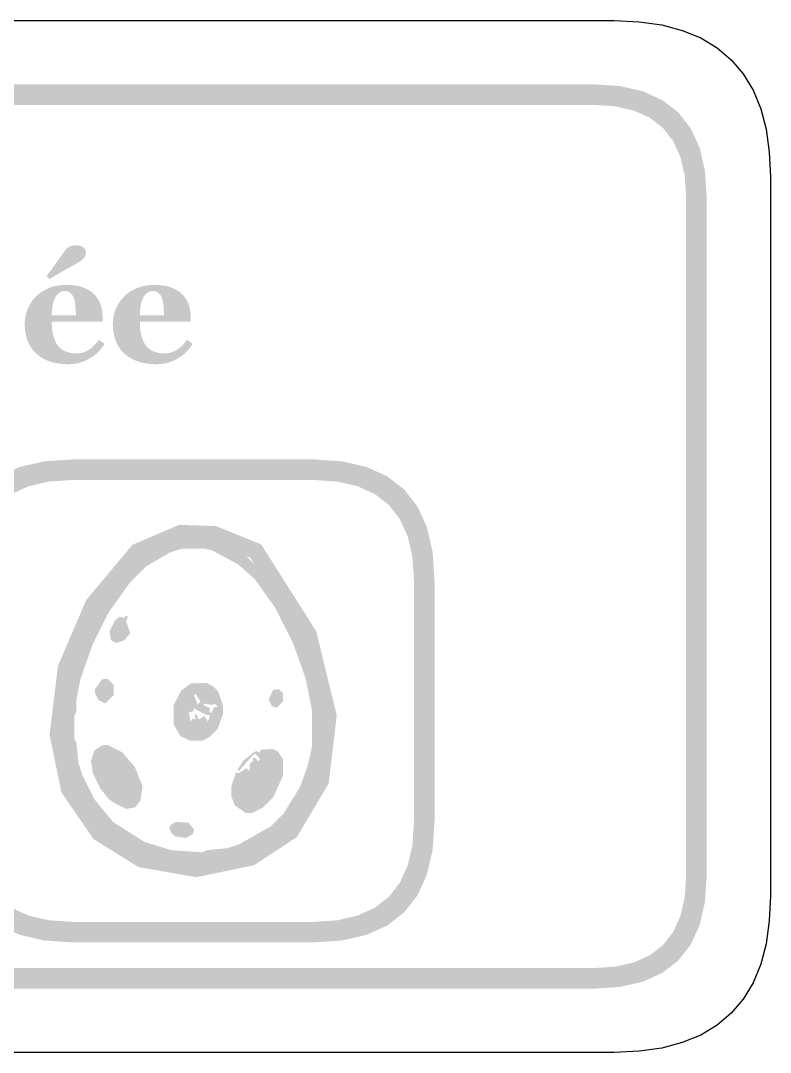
# Model space of a CAD drawing. Header units: millimetres. Extents: x 6 to 297, y 55 to 451.
# Drawn here: x 55.44 to 70.04, y 247.16 to 267.24 of the extents above; entities that cross this region are included whole.
import ezdxf

# ---------------------------------------------------------------- set-up
doc = ezdxf.new("R2010")
doc.units = ezdxf.units.MM
doc.layers.add('CUT', color=1, linetype='Continuous')
doc.layers.add('RASTER', color=7, linetype='Continuous')

msp = doc.modelspace()

# ---------------------------------------------------------------- hatches: boundary and pattern name
at = {"layer": 'RASTER'}
h = msp.add_hatch(color=7, dxfattribs=at)
h.paths.add_polyline_path([(7.2, 263.8), (7.234, 264.316), (7.337, 264.763), (7.509, 265.141), (7.75, 265.45), (8.059, 265.691), (8.438, 265.863), (8.884, 265.966), (9.4, 266), (66.6, 266), (67.116, 265.966), (67.563, 265.863), (67.941, 265.691), (68.25, 265.45), (68.491, 265.141), (68.663, 264.763), (68.766, 264.316), (68.8, 263.8), (68.8, 250.6), (68.766, 250.084), (68.663, 249.638), (68.491, 249.259), (68.25, 248.95), (67.941, 248.709), (67.563, 248.537), (67.116, 248.434), (66.6, 248.4), (9.4, 248.4), (8.884, 248.434), (8.438, 248.537), (8.059, 248.709), (7.75, 248.95), (7.509, 249.259), (7.337, 249.638), (7.234, 250.084), (7.2, 250.6)])
h.paths.add_polyline_path([(7.6, 263.8), (7.6, 250.6), (7.628, 250.178), (7.712, 249.813), (7.853, 249.503), (8.05, 249.25), (8.303, 249.053), (8.612, 248.912), (8.978, 248.828), (9.4, 248.8), (66.6, 248.8), (67.022, 248.828), (67.387, 248.912), (67.697, 249.053), (67.95, 249.25), (68.147, 249.503), (68.288, 249.813), (68.372, 250.178), (68.4, 250.6), (68.4, 263.8), (68.372, 264.222), (68.288, 264.588), (68.147, 264.897), (67.95, 265.15), (67.697, 265.347), (67.387, 265.488), (67.022, 265.572), (66.6, 265.6), (9.4, 265.6), (8.978, 265.572), (8.612, 265.488), (8.303, 265.347), (8.05, 265.15), (7.853, 264.897), (7.712, 264.588), (7.628, 264.222), (7.6, 263.8)], flags=0)
h = msp.add_hatch(color=7, dxfattribs=at)
h.paths.add_polyline_path([(57.077, 260.95), (57.064, 260.929), (57.05, 260.909), (57.035, 260.889), (57.02, 260.869), (57.004, 260.849), (56.988, 260.83), (56.971, 260.811), (56.953, 260.793), (56.934, 260.774), (56.915, 260.757), (56.896, 260.74), (56.875, 260.724), (56.855, 260.708), (56.833, 260.694), (56.811, 260.679), (56.788, 260.666), (56.764, 260.652), (56.739, 260.64), (56.714, 260.628), (56.689, 260.617), (56.665, 260.607), (56.64, 260.598), (56.615, 260.589), (56.59, 260.582), (56.564, 260.575), (56.538, 260.569), (56.51, 260.564), (56.482, 260.56), (56.452, 260.557), (56.422, 260.555), (56.391, 260.554), (56.359, 260.553), (56.306, 260.554), (56.254, 260.557), (56.205, 260.562), (56.157, 260.569), (56.111, 260.577), (56.067, 260.588), (56.025, 260.6), (55.985, 260.615), (55.946, 260.631), (55.909, 260.648), (55.874, 260.667), (55.841, 260.687), (55.809, 260.708), (55.779, 260.731), (55.751, 260.755), (55.725, 260.78), (55.7, 260.807), (55.677, 260.835), (55.655, 260.863), (55.635, 260.894), (55.617, 260.925), (55.6, 260.957), (55.585, 260.991), (55.572, 261.026), (55.56, 261.061), (55.549, 261.098), (55.541, 261.135), (55.534, 261.173), (55.528, 261.212), (55.524, 261.251), (55.522, 261.291), (55.521, 261.332), (55.522, 261.37), (55.524, 261.406), (55.529, 261.443), (55.535, 261.479), (55.542, 261.514), (55.552, 261.55), (55.563, 261.584), (55.576, 261.619), (55.59, 261.653), (55.606, 261.685), (55.624, 261.717), (55.642, 261.748), (55.663, 261.778), (55.684, 261.807), (55.707, 261.835), (55.732, 261.863), (55.758, 261.888), (55.785, 261.912), (55.814, 261.935), (55.845, 261.957), (55.877, 261.977), (55.911, 261.996), (55.946, 262.014), (55.983, 262.031), (56.022, 262.046), (56.061, 262.059), (56.102, 262.07), (56.144, 262.079), (56.187, 262.087), (56.231, 262.092), (56.276, 262.095), (56.322, 262.096), (56.372, 262.095), (56.42, 262.092), (56.466, 262.089), (56.509, 262.083), (56.55, 262.076), (56.589, 262.068), (56.625, 262.057), (56.659, 262.046), (56.691, 262.033), (56.722, 262.019), (56.752, 262.003), (56.78, 261.986), (56.806, 261.969), (56.831, 261.95), (56.855, 261.929), (56.877, 261.908), (56.898, 261.887), (56.916, 261.864), (56.934, 261.841), (56.95, 261.817), (56.964, 261.792), (56.977, 261.766), (56.989, 261.739), (56.999, 261.711), (57.008, 261.683), (57.016, 261.654), (57.022, 261.624), (57.028, 261.595), (57.032, 261.565), (57.035, 261.535), (57.037, 261.504), (57.037, 261.473), (57.037, 261.378), (56.047, 261.378), (56.049, 261.305), (56.054, 261.237), (56.063, 261.173), (56.076, 261.113), (56.092, 261.059), (56.112, 261.008), (56.135, 260.962), (56.163, 260.921), (56.194, 260.884), (56.229, 260.852), (56.269, 260.825), (56.312, 260.803), (56.36, 260.786), (56.413, 260.774), (56.469, 260.767), (56.53, 260.764), (56.564, 260.765), (56.597, 260.769), (56.63, 260.775), (56.661, 260.783), (56.692, 260.794), (56.721, 260.806), (56.75, 260.822), (56.778, 260.84), (56.805, 260.859), (56.831, 260.88), (56.856, 260.902), (56.88, 260.925), (56.903, 260.95), (56.924, 260.975), (56.945, 261.002), (56.965, 261.031)])
h.paths.add_polyline_path([(56.517, 261.507), (56.517, 261.529), (56.517, 261.551), (56.516, 261.573), (56.515, 261.596), (56.514, 261.618), (56.512, 261.641), (56.51, 261.664), (56.508, 261.687), (56.506, 261.709), (56.503, 261.731), (56.5, 261.751), (56.496, 261.771), (56.492, 261.789), (56.488, 261.806), (56.483, 261.823), (56.478, 261.838), (56.471, 261.854), (56.464, 261.87), (56.456, 261.885), (56.448, 261.898), (56.439, 261.911), (56.43, 261.922), (56.42, 261.932), (56.409, 261.942), (56.398, 261.95), (56.386, 261.957), (56.374, 261.963), (56.361, 261.968), (56.347, 261.972), (56.332, 261.975), (56.316, 261.976), (56.3, 261.977), (56.273, 261.975), (56.247, 261.97), (56.222, 261.961), (56.199, 261.948), (56.177, 261.932), (56.157, 261.913), (56.138, 261.889), (56.12, 261.863), (56.104, 261.832), (56.09, 261.797), (56.078, 261.758), (56.068, 261.715), (56.06, 261.668), (56.054, 261.616), (56.049, 261.561), (56.047, 261.501)], flags=0)
h.paths.add_polyline_path([(56.712, 262.739), (56.711, 262.723), (56.71, 262.707), (56.708, 262.693), (56.704, 262.679), (56.7, 262.666), (56.695, 262.654), (56.689, 262.643), (56.682, 262.632), (56.674, 262.622), (56.665, 262.612), (56.654, 262.602), (56.643, 262.592), (56.63, 262.581), (56.617, 262.571), (56.602, 262.56), (56.586, 262.55), (56.567, 262.537), (56.545, 262.524), (56.52, 262.509), (56.493, 262.493), (56.464, 262.476), (56.431, 262.458), (56.396, 262.438), (56.359, 262.417), (56.319, 262.395), (56.279, 262.372), (56.237, 262.348), (56.193, 262.323), (56.149, 262.297), (56.103, 262.27), (56.056, 262.242), (56.007, 262.213), (55.946, 262.268), (55.977, 262.31), (56.007, 262.35), (56.034, 262.387), (56.06, 262.422), (56.084, 262.456), (56.106, 262.486), (56.127, 262.515), (56.145, 262.542), (56.162, 262.567), (56.179, 262.591), (56.195, 262.614), (56.211, 262.636), (56.225, 262.657), (56.24, 262.677), (56.253, 262.697), (56.267, 262.715), (56.282, 262.737), (56.298, 262.756), (56.313, 262.774), (56.328, 262.79), (56.343, 262.804), (56.358, 262.817), (56.372, 262.827), (56.387, 262.836), (56.401, 262.843), (56.417, 262.85), (56.433, 262.855), (56.451, 262.86), (56.469, 262.863), (56.488, 262.866), (56.508, 262.867), (56.529, 262.868), (56.546, 262.867), (56.563, 262.865), (56.58, 262.862), (56.596, 262.858), (56.611, 262.853), (56.626, 262.846), (56.641, 262.838), (56.656, 262.829), (56.669, 262.82), (56.68, 262.81), (56.69, 262.799), (56.698, 262.788), (56.704, 262.776), (56.708, 262.764), (56.711, 262.752), (56.712, 262.739)])
h = msp.add_hatch(color=7, dxfattribs=at)
h.paths.add_polyline_path([(58.792, 260.95), (58.779, 260.929), (58.765, 260.909), (58.751, 260.889), (58.735, 260.869), (58.72, 260.849), (58.703, 260.83), (58.686, 260.811), (58.668, 260.793), (58.65, 260.774), (58.631, 260.757), (58.611, 260.74), (58.591, 260.724), (58.57, 260.708), (58.548, 260.694), (58.526, 260.679), (58.503, 260.666), (58.479, 260.652), (58.454, 260.64), (58.43, 260.628), (58.405, 260.617), (58.38, 260.607), (58.355, 260.598), (58.33, 260.589), (58.305, 260.582), (58.279, 260.575), (58.253, 260.569), (58.225, 260.564), (58.197, 260.56), (58.168, 260.557), (58.138, 260.555), (58.106, 260.554), (58.074, 260.553), (58.021, 260.554), (57.97, 260.557), (57.92, 260.562), (57.872, 260.569), (57.826, 260.577), (57.782, 260.588), (57.74, 260.6), (57.7, 260.615), (57.661, 260.631), (57.625, 260.648), (57.59, 260.667), (57.556, 260.687), (57.525, 260.708), (57.495, 260.731), (57.466, 260.755), (57.44, 260.78), (57.415, 260.807), (57.392, 260.835), (57.37, 260.863), (57.35, 260.894), (57.332, 260.925), (57.315, 260.957), (57.3, 260.991), (57.287, 261.026), (57.275, 261.061), (57.265, 261.098), (57.256, 261.135), (57.249, 261.173), (57.243, 261.212), (57.239, 261.251), (57.237, 261.291), (57.236, 261.332), (57.237, 261.37), (57.24, 261.406), (57.244, 261.443), (57.25, 261.479), (57.258, 261.514), (57.267, 261.55), (57.278, 261.584), (57.291, 261.619), (57.306, 261.653), (57.322, 261.685), (57.339, 261.717), (57.358, 261.748), (57.378, 261.778), (57.4, 261.807), (57.423, 261.835), (57.447, 261.863), (57.473, 261.888), (57.5, 261.912), (57.529, 261.935), (57.56, 261.957), (57.592, 261.977), (57.626, 261.996), (57.661, 262.014), (57.698, 262.031), (57.737, 262.046), (57.777, 262.059), (57.817, 262.07), (57.859, 262.079), (57.902, 262.087), (57.946, 262.092), (57.991, 262.095), (58.038, 262.096), (58.088, 262.095), (58.136, 262.092), (58.181, 262.089), (58.224, 262.083), (58.265, 262.076), (58.304, 262.068), (58.34, 262.057), (58.375, 262.046), (58.407, 262.033), (58.438, 262.019), (58.467, 262.003), (58.495, 261.986), (58.522, 261.969), (58.547, 261.95), (58.57, 261.929), (58.593, 261.908), (58.613, 261.887), (58.632, 261.864), (58.649, 261.841), (58.665, 261.817), (58.679, 261.792), (58.692, 261.766), (58.704, 261.739), (58.714, 261.711), (58.723, 261.683), (58.731, 261.654), (58.738, 261.624), (58.743, 261.595), (58.747, 261.565), (58.75, 261.535), (58.752, 261.504), (58.752, 261.473), (58.752, 261.378), (57.762, 261.378), (57.764, 261.305), (57.769, 261.237), (57.778, 261.173), (57.791, 261.113), (57.807, 261.059), (57.827, 261.008), (57.851, 260.962), (57.878, 260.921), (57.909, 260.884), (57.944, 260.852), (57.984, 260.825), (58.028, 260.803), (58.076, 260.786), (58.128, 260.774), (58.185, 260.767), (58.246, 260.764), (58.28, 260.765), (58.313, 260.769), (58.345, 260.775), (58.376, 260.783), (58.407, 260.794), (58.436, 260.806), (58.465, 260.822), (58.493, 260.84), (58.52, 260.859), (58.546, 260.88), (58.571, 260.902), (58.595, 260.925), (58.618, 260.95), (58.64, 260.975), (58.661, 261.002), (58.681, 261.031)])
h.paths.add_polyline_path([(58.232, 261.507), (58.232, 261.529), (58.232, 261.551), (58.231, 261.573), (58.23, 261.596), (58.229, 261.618), (58.227, 261.641), (58.226, 261.664), (58.224, 261.687), (58.221, 261.709), (58.218, 261.731), (58.215, 261.751), (58.212, 261.771), (58.207, 261.789), (58.203, 261.806), (58.198, 261.823), (58.193, 261.838), (58.186, 261.854), (58.179, 261.87), (58.172, 261.885), (58.163, 261.898), (58.155, 261.911), (58.145, 261.922), (58.135, 261.932), (58.125, 261.942), (58.114, 261.95), (58.102, 261.957), (58.089, 261.963), (58.076, 261.968), (58.062, 261.972), (58.047, 261.975), (58.032, 261.976), (58.016, 261.977), (57.988, 261.975), (57.962, 261.97), (57.937, 261.961), (57.914, 261.948), (57.892, 261.932), (57.872, 261.913), (57.853, 261.889), (57.835, 261.863), (57.82, 261.832), (57.806, 261.797), (57.794, 261.758), (57.783, 261.715), (57.775, 261.668), (57.769, 261.616), (57.765, 261.561), (57.762, 261.501)], flags=0)
h = msp.add_hatch(color=7, dxfattribs=at)
h.paths.add_polyline_path([(54.1, 256.35), (54.137, 256.901), (54.247, 257.378), (54.43, 257.782), (54.687, 258.112), (55.018, 258.37), (55.422, 258.553), (55.899, 258.663), (56.45, 258.7), (61.15, 258.7), (61.701, 258.663), (62.178, 258.553), (62.582, 258.37), (62.913, 258.113), (63.17, 257.782), (63.353, 257.378), (63.463, 256.901), (63.5, 256.35), (63.5, 251.65), (63.463, 251.099), (63.353, 250.622), (63.17, 250.218), (62.912, 249.887), (62.582, 249.63), (62.178, 249.447), (61.701, 249.337), (61.15, 249.3), (56.45, 249.3), (55.899, 249.337), (55.422, 249.447), (55.018, 249.63), (54.688, 249.888), (54.43, 250.218), (54.247, 250.622), (54.137, 251.099), (54.1, 251.65)])
h.paths.add_polyline_path([(54.5, 256.35), (54.5, 251.65), (54.53, 251.193), (54.622, 250.797), (54.774, 250.462), (54.987, 250.188), (55.262, 249.974), (55.597, 249.822), (55.993, 249.73), (56.45, 249.7), (61.15, 249.7), (61.607, 249.73), (62.003, 249.822), (62.338, 249.974), (62.613, 250.188), (62.826, 250.462), (62.978, 250.797), (63.07, 251.193), (63.1, 251.65), (63.1, 256.35), (63.07, 256.807), (62.978, 257.203), (62.826, 257.538), (62.613, 257.812), (62.338, 258.026), (62.003, 258.178), (61.607, 258.27), (61.15, 258.3), (56.45, 258.3), (55.993, 258.27), (55.597, 258.178), (55.262, 258.026), (54.988, 257.813), (54.774, 257.538), (54.622, 257.203), (54.53, 256.807), (54.5, 256.35)], flags=0)
h = msp.add_hatch(color=7, dxfattribs=at)
h.paths.add_polyline_path([(58.529, 257.428), (59.252, 257.401), (60.126, 257.045), (61.197, 255.355), (61.596, 253.718), (61.44, 252.397), (60.821, 251.351), (59.988, 250.803), (58.863, 250.569), (57.741, 250.765), (56.866, 251.305), (56.237, 252.216), (56.004, 253.339), (56.167, 254.679), (56.716, 255.96), (57.616, 257.037)])
h.paths.add_polyline_path([(58.589, 257.105), (57.812, 256.773), (56.992, 255.791), (56.479, 254.595), (56.328, 253.353), (56.537, 252.344), (57.091, 251.542), (57.857, 251.069), (58.858, 250.895), (59.864, 251.104), (60.583, 251.577), (61.13, 252.501), (61.272, 253.698), (60.899, 255.229), (59.911, 256.788), (59.184, 257.083), (58.589, 257.105)], flags=0)
h = msp.add_hatch(color=7, dxfattribs=at)
h.paths.add_polyline_path([(58.51, 257.154), (59.102, 257.166), (59.343, 257.085), (59.837, 256.816), (60.28, 256.374), (60.561, 255.972), (60.871, 255.397), (61.152, 254.673), (61.313, 253.989), (61.313, 253.024), (61.273, 252.823), (61.072, 252.22), (60.883, 251.886), (60.4, 251.363), (60.159, 251.202), (59.785, 251.013), (59.182, 250.853), (58.458, 250.853), (58.257, 250.893), (57.775, 251.054), (57.36, 251.283), (56.999, 251.564), (56.757, 251.846), (56.407, 252.542), (56.287, 253.024), (56.287, 253.909), (56.327, 253.989), (56.367, 254.391), (56.488, 254.793), (56.838, 255.61), (57.159, 256.132), (57.602, 256.655), (58.044, 256.977)])
h.paths.add_polyline_path([(58.579, 256.965), (58.338, 256.884), (57.883, 256.615), (57.561, 256.293), (57.159, 255.73), (56.85, 255.115), (56.608, 254.432), (56.528, 254.029), (56.528, 253.788), (56.488, 253.708), (56.488, 253.265), (56.528, 253.185), (56.568, 252.783), (56.649, 252.542), (56.878, 252.087), (57.24, 251.645), (57.855, 251.255), (58.378, 251.094), (58.981, 251.054), (59.061, 251.094), (59.463, 251.134), (59.705, 251.215), (60.32, 251.564), (60.561, 251.806), (60.883, 252.328), (61.032, 252.743), (61.112, 253.105), (61.112, 253.828), (60.992, 254.432), (60.75, 255.115), (60.4, 255.811), (59.998, 256.374), (59.677, 256.655), (59.182, 256.925), (59.021, 256.965)], flags=0)
h.paths.add_polyline_path([(57.465, 255.666), (57.533, 255.638), (57.493, 255.557), (57.574, 255.316), (57.465, 255.183), (57.304, 255.127), (57.2, 255.183), (57.171, 255.356), (57.28, 255.57), (57.372, 255.638), (57.481, 255.61)], flags=0)
h.paths.add_polyline_path([(57.023, 254.419), (57.131, 254.432), (57.252, 254.311), (57.252, 254.11), (57.091, 253.949), (56.958, 254.017), (56.89, 254.15), (56.89, 254.23)], flags=0)
h.paths.add_polyline_path([(58.752, 254.339), (59.061, 254.351), (59.194, 254.283), (59.291, 254.178), (59.383, 253.909), (59.383, 253.748), (59.275, 253.454), (59.114, 253.294), (58.981, 253.225), (58.74, 253.225), (58.551, 253.318), (58.418, 253.547), (58.418, 253.909), (58.567, 254.202)], flags=0)
h.paths.add_polyline_path([(60.36, 254.218), (60.469, 254.23), (60.549, 254.15), (60.549, 253.989), (60.429, 253.869), (60.336, 253.897), (60.268, 254.029)], flags=0)
h.paths.add_polyline_path([(58.848, 254.138), (58.82, 254.11), (58.888, 253.921), (58.941, 253.989)], flags=0)
h.paths.add_polyline_path([(59.021, 253.949), (58.993, 253.921), (59.13, 253.856), (59.114, 253.8), (59.154, 253.76), (59.21, 253.881), (59.291, 253.881), (59.222, 253.949), (59.17, 253.921)], flags=0)
h.paths.add_polyline_path([(58.808, 253.856), (58.808, 253.8), (58.712, 253.776), (58.752, 253.599), (58.792, 253.655), (58.848, 253.639), (58.832, 253.736), (58.86, 253.748), (58.913, 253.639), (59.021, 253.708), (59.09, 253.599), (59.13, 253.736), (59.073, 253.72)], flags=0)
h.paths.add_polyline_path([(57.023, 253.133), (57.131, 253.145), (57.425, 252.996), (57.666, 252.714), (57.815, 252.34), (57.775, 252.059), (57.666, 251.926), (57.493, 251.898), (57.28, 252.007), (57.159, 252.087), (56.999, 252.288), (56.85, 252.582), (56.81, 252.823), (56.878, 253.036)], flags=0)
h.paths.add_polyline_path([(60.119, 253.052), (60.348, 253.064), (60.457, 253.012), (60.549, 252.863), (60.549, 252.542), (60.36, 252.127), (60.159, 251.926), (59.946, 251.818), (59.825, 251.818), (59.612, 251.967), (59.544, 252.139), (59.544, 252.34), (59.636, 252.61), (59.693, 252.594), (59.837, 252.69), (59.894, 252.634), (59.906, 252.783), (59.974, 252.835), (59.958, 252.891), (60.014, 252.891), (60.067, 252.823), (60.107, 252.863), (60.014, 252.972), (59.974, 252.956), (59.693, 252.634), (59.665, 252.662), (59.773, 252.835), (59.974, 252.996), (60.026, 253.024), (60.095, 252.996)], flags=0)
h.paths.add_polyline_path([(58.47, 251.645), (58.712, 251.629), (58.82, 251.496), (58.792, 251.404), (58.659, 251.335), (58.446, 251.363), (58.366, 251.444), (58.338, 251.536), (58.366, 251.589)], flags=0)

# ---------------------------------------------------------------- linework, layer by layer
at = {"layer": 'CUT'}
msp.add_lwpolyline([(8.999, 267.24), (67.001, 267.24), (67.483, 267.219), (67.925, 267.156), (68.325, 267.051), (68.685, 266.903), (69.003, 266.712), (69.278, 266.478), (69.512, 266.203), (69.703, 265.885), (69.851, 265.525), (69.956, 265.125), (70.019, 264.683), (70.04, 264.201), (70.04, 250.199), (70.019, 249.717), (69.956, 249.275), (69.851, 248.875), (69.703, 248.515), (69.512, 248.197), (69.278, 247.922), (69.003, 247.688), (68.685, 247.497), (68.325, 247.349), (67.925, 247.244), (67.483, 247.181), (67.001, 247.16), (8.999, 247.16)], dxfattribs=at)

doc.saveas('drawing.dxf')
